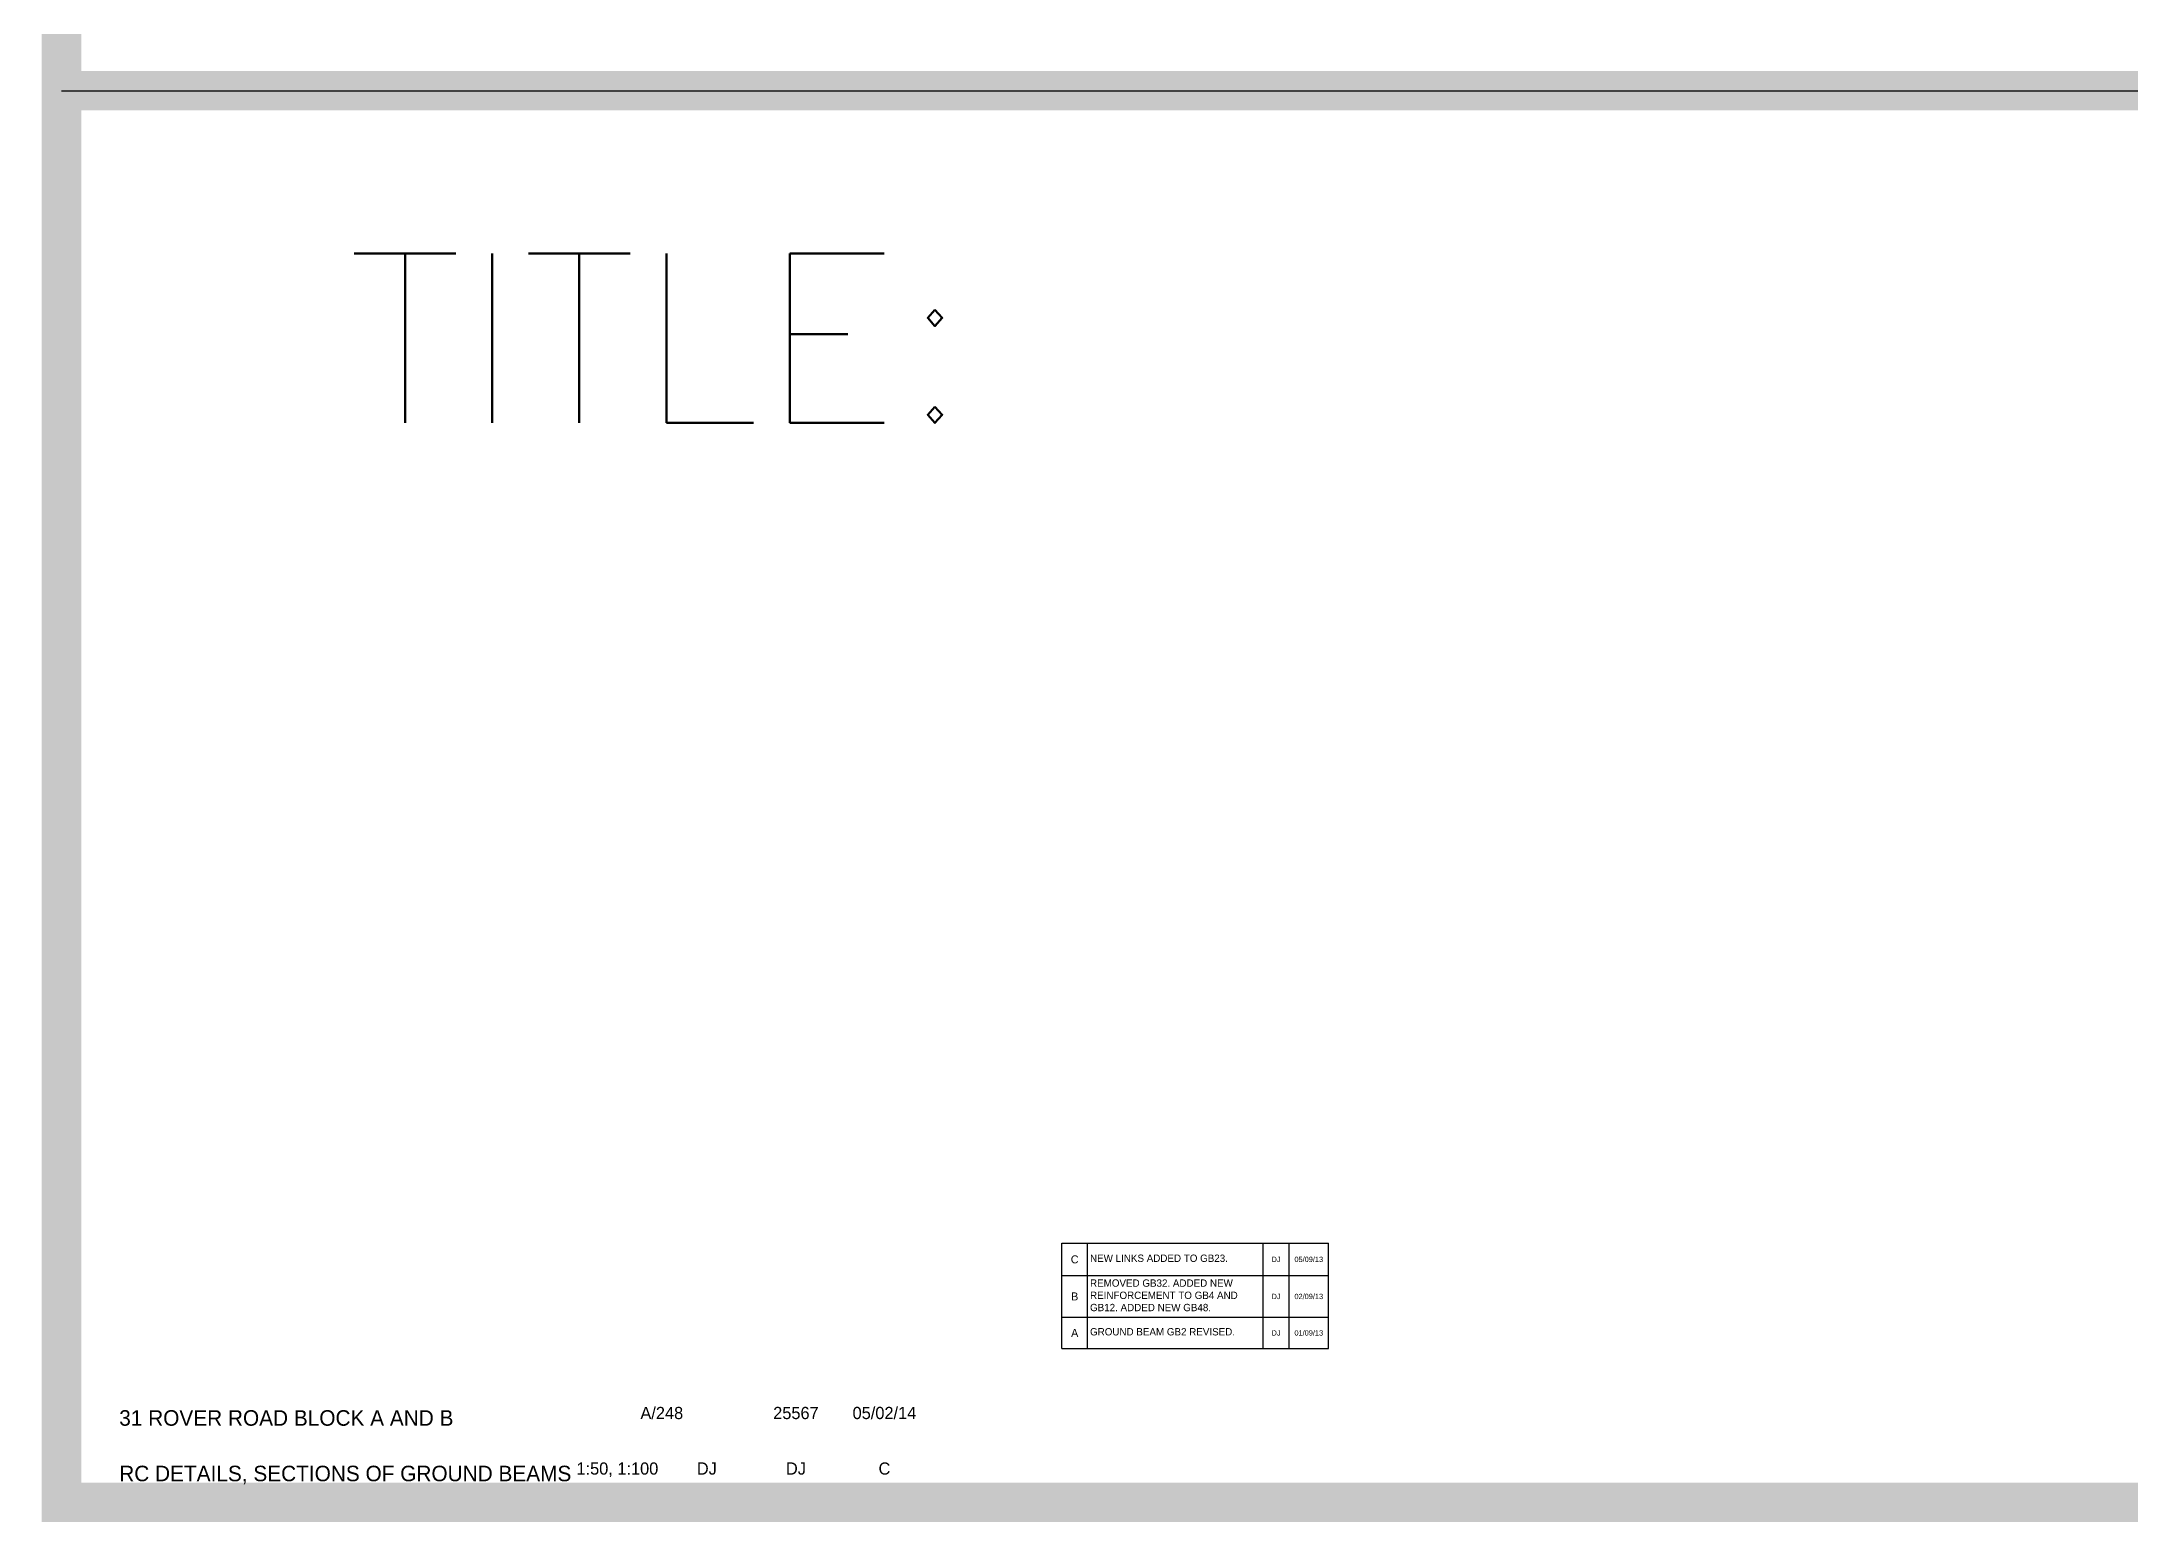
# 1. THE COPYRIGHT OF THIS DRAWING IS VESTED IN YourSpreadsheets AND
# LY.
# Paper-space layout 'Layout1-A horizontal' of a CAD drawing. Header units: millimetres. Extents: x 0 to 267, y 0 to 194.
# Drawn here: x -0.14 to 17.16, y -0.15 to 12.12 of the extents above; entities that cross this region are included whole.
import ezdxf
from ezdxf.enums import TextEntityAlignment as Align

# ---------------------------------------------------------------- set-up
doc = ezdxf.new("R2018")
doc.units = ezdxf.units.MM
doc.header["$LTSCALE"] = 25.4
for name, color, linetype in [('YS-TEXT-MEDIUM', 6, 'Continuous'), ('YS-TEXT-SMALL', 2, 'Continuous'), ('YS-TITLEBLOCK-BORDERS', 154, 'Continuous'), ('YS-TITLEBLOCK-TEXT-NONEDITABLE', 154, 'Continuous')]:
    doc.layers.add(name, color=color, linetype=linetype)
doc.styles.add('ROMANS', font='romans.shx')
doc.styles.add('YS TEXT', font='')
doc.styles.get('YS TEXT').set_extended_font_data('Century Gothic')

# ---------------------------------------------------------------- blocks, each defined once
blk = doc.blocks.new('*U20')
at = {"layer": 'YS-TITLEBLOCK-BORDERS'}
for points in [[(0, 0.479), (4.092, 0.479)], [(0, 0), (0, 0.479)], [(0.393, 0), (0.393, 0.479)], [(3.086, 0), (3.086, 0.479)], [(3.484, 0), (3.484, 0.479)], [(4.092, 0), (4.092, 0.479)], [(0, 0), (4.092, 0)]]:
    blk.add_lwpolyline(points, dxfattribs=at)
at = {"layer": 'YS-TEXT-SMALL', "style": 'YS TEXT'}
blk.add_attdef('DESCRIPTION', text='', height=0.113, dxfattribs=at).set_placement((0.432, 0.256), align=Align.MIDDLE_LEFT)
for tag, height, p in [('rev', 0.123, (0.197, 0.24)), ('by', 0.0818, (3.285, 0.24)), ('date', 0.0818, (3.788, 0.24))]:
    blk.add_attdef(tag, text='', height=height, dxfattribs=at).set_placement(p, align=Align.MIDDLE_CENTER)
blk = doc.blocks.new('*U24')
at = {"layer": 'YS-TITLEBLOCK-BORDERS'}
for points in [[(0, 0.639), (4.092, 0.639)], [(0, 0), (0, 0.639)], [(0.393, 0), (0.393, 0.639)], [(3.086, 0), (3.086, 0.639)], [(3.484, 0), (3.484, 0.639)], [(4.092, 0), (4.092, 0.639)], [(0, 0), (4.092, 0)]]:
    blk.add_lwpolyline(points, dxfattribs=at)
at = {"layer": 'YS-TEXT-SMALL', "style": 'YS TEXT'}
for tag, height, p in [('rev', 0.123, (0.197, 0.32)), ('by', 0.0818, (3.285, 0.32)), ('date', 0.0818, (3.788, 0.32))]:
    blk.add_attdef(tag, text='', height=height, dxfattribs=at).set_placement(p, align=Align.MIDDLE_CENTER)
blk.add_attdef('DESCRIPTION', text='', height=0.113, dxfattribs=at).set_placement((0.432, 0.336), align=Align.MIDDLE_LEFT)
blk = doc.blocks.new('*U21')
at = {"layer": 'YS-TITLEBLOCK-BORDERS'}
for points in [[(0, 0.499), (4.092, 0.499)], [(0, 0), (0, 0.499)], [(0.393, 0), (0.393, 0.499)], [(3.086, 0), (3.086, 0.499)], [(3.484, 0), (3.484, 0.499)], [(4.092, 0), (4.092, 0.499)], [(0, 0), (4.092, 0)]]:
    blk.add_lwpolyline(points, dxfattribs=at)
at = {"layer": 'YS-TEXT-SMALL', "style": 'YS TEXT'}
blk.add_attdef('DESCRIPTION', text='', height=0.113, dxfattribs=at).set_placement((0.432, 0.266), align=Align.MIDDLE_LEFT)
for tag, height, p in [('rev', 0.123, (0.197, 0.249)), ('by', 0.0818, (3.285, 0.249)), ('date', 0.0818, (3.788, 0.249))]:
    blk.add_attdef(tag, text='', height=height, dxfattribs=at).set_placement(p, align=Align.MIDDLE_CENTER)
blk = doc.blocks.new('A Horizontal')
at = {"layer": 'YS-TITLEBLOCK-BORDERS', "linetype": 'Continuous'}
blk.add_line((0, 11.693), (182.365, 11.693), dxfattribs=at)
at = {"layer": 'YS-TITLEBLOCK-BORDERS', "linetype": 'Continuous', "const_width": 0.327}
blk.add_lwpolyline([(266.592, 193.578), (266.592, 0), (0, 0), (0, 193.578)], close=True, dxfattribs=at)
blk.add_lwpolyline([(0, 11.693), (182.365, 11.693)], dxfattribs=at)
at = {"layer": 'YS-TEXT-MEDIUM', "style": 'YS TEXT'}
for tag, p in [('drawing_number', (126.296, 17.539)), ('project_number', (154.5, 17.539)), ('date', (173.118, 17.539)), ('scale', (116.929, 5.846)), ('drawn', (135.762, 5.846)), ('checked', (154.5, 5.846)), ('revision', (173.118, 5.846))]:
    blk.add_attdef(tag, text='', height=2.572, dxfattribs=at).set_placement(p, align=Align.CENTER)
for tag, p in [('site-single-line', (12.143, 16.147)), ('title-single-line', (12.143, 4.455))]:
    blk.add_attdef(tag, p, '', height=3.274, dxfattribs=at)
at = {"layer": 'YS-TITLEBLOCK-TEXT-NONEDITABLE', "linetype": 'Continuous', "insert": (2.364, 10.345), "char_height": 1.4031, "width": 21.14696, "attachment_point": 1, "style": 'ROMANS'}
blk.add_mtext('TITLE:', dxfattribs=at)

psp = doc.layouts.new('Layout1-A horizontal')

# ---------------------------------------------------------------- block references
ref = psp.add_blockref('A Horizontal', (0.028, 0.018))
ref.add_attrib('revision', 'C', dxfattribs={"layer": 'YS-TEXT-MEDIUM', "height": 0.101, "style": 'YS TEXT'}).set_placement((6.844, 0.248), align=Align.CENTER)
ref.add_attrib('checked', 'DJ', dxfattribs={"layer": 'YS-TEXT-MEDIUM', "height": 0.1013, "style": 'YS TEXT'}).set_placement((6.111, 0.248), align=Align.CENTER)
ref.add_attrib('drawn', 'DJ', dxfattribs={"layer": 'YS-TEXT-MEDIUM', "height": 0.1013, "style": 'YS TEXT'}).set_placement((5.373, 0.248), align=Align.CENTER)
ref.add_attrib('scale', '1:50, 1:100', dxfattribs={"layer": 'YS-TEXT-MEDIUM', "height": 0.10127, "style": 'YS TEXT'}).set_placement((4.632, 0.248), align=Align.CENTER)
ref.add_attrib('date', '05/02/14', dxfattribs={"layer": 'YS-TEXT-MEDIUM', "height": 0.1013, "style": 'YS TEXT'}).set_placement((6.844, 0.708), align=Align.CENTER)
ref.add_attrib('project_number', '25567', dxfattribs={"layer": 'YS-TEXT-MEDIUM', "height": 0.1013, "style": 'YS TEXT'}).set_placement((6.111, 0.708), align=Align.CENTER)
ref.add_attrib('drawing_number', 'A/248', dxfattribs={"layer": 'YS-TEXT-MEDIUM', "height": 0.1013, "style": 'YS TEXT'}).set_placement((5, 0.708), align=Align.CENTER)
ref.add_attrib('title-single-line', 'RC DETAILS, SECTIONS OF GROUND BEAMS', (0.506, 0.193), dxfattribs={"layer": 'YS-TEXT-MEDIUM', "height": 0.1289, "style": 'YS TEXT'})
ref.add_attrib('site-single-line', '31 ROVER ROAD BLOCK A AND B', (0.506, 0.653), dxfattribs={"layer": 'YS-TEXT-MEDIUM', "height": 0.1289, "style": 'YS TEXT'})
ref = psp.add_blockref('*U21', (8.314, 1.897), dxfattribs=dict(xscale=0.5399370977654608, yscale=0.5399370977654608, zscale=0.5399370977654608))
ref.add_attrib('rev', 'C', dxfattribs={"layer": 'YS-TEXT-SMALL', "height": 0.0663, "style": 'YS TEXT'}).set_placement((8.42, 2.031), align=Align.MIDDLE_CENTER)
lines = psp.add_mtext('NEW LINKS ADDED TO GB23.', dxfattribs={"layer": 'YS-TEXT-SMALL', "insert": (8.547, 2.04), "char_height": 0.06076, "width": 1.39367, "attachment_point": 4, "style": 'YS TEXT'})
ref.add_attrib('DESCRIPTION', '', (8.547, 2.04)).embed_mtext(lines)
ref.add_attrib('by', 'DJ', dxfattribs={"layer": 'YS-TEXT-SMALL', "height": 0.0442, "style": 'YS TEXT'}).set_placement((10.088, 2.031), align=Align.MIDDLE_CENTER)
ref.add_attrib('date', '05/09/13', dxfattribs={"layer": 'YS-TEXT-SMALL', "height": 0.0442, "style": 'YS TEXT'}).set_placement((10.359, 2.031), align=Align.MIDDLE_CENTER)
ref = psp.add_blockref('*U24', (8.314, 1.552), dxfattribs=dict(xscale=0.5399370977654608, yscale=0.5399370977654608, zscale=0.5399370977654608))
ref.add_attrib('rev', 'B', dxfattribs={"layer": 'YS-TEXT-SMALL', "height": 0.0663, "style": 'YS TEXT'}).set_placement((8.42, 1.724), align=Align.MIDDLE_CENTER)
lines = psp.add_mtext('REMOVED GB32. ADDED NEW REINFORCEMENT TO GB4 AND GB12. ADDED NEW GB48.', dxfattribs={"layer": 'YS-TEXT-SMALL', "insert": (8.547, 1.733), "char_height": 0.06076, "width": 1.39367, "attachment_point": 4, "style": 'YS TEXT'})
ref.add_attrib('DESCRIPTION', '', (8.547, 1.733)).embed_mtext(lines)
ref.add_attrib('by', 'DJ', dxfattribs={"layer": 'YS-TEXT-SMALL', "height": 0.0442, "style": 'YS TEXT'}).set_placement((10.088, 1.724), align=Align.MIDDLE_CENTER)
ref.add_attrib('date', '02/09/13', dxfattribs={"layer": 'YS-TEXT-SMALL', "height": 0.0442, "style": 'YS TEXT'}).set_placement((10.359, 1.724), align=Align.MIDDLE_CENTER)
ref = psp.add_blockref('*U20', (8.314, 1.293), dxfattribs=dict(xscale=0.5399370977654608, yscale=0.5399370977654608, zscale=0.5399370977654608))
ref.add_attrib('rev', 'A', dxfattribs={"layer": 'YS-TEXT-SMALL', "height": 0.0663, "style": 'YS TEXT'}).set_placement((8.42, 1.422), align=Align.MIDDLE_CENTER)
lines = psp.add_mtext('GROUND BEAM GB2 REVISED.', dxfattribs={"layer": 'YS-TEXT-SMALL', "insert": (8.547, 1.431), "char_height": 0.06076, "width": 1.39367, "attachment_point": 4, "style": 'YS TEXT'})
ref.add_attrib('DESCRIPTION', '', (8.547, 1.431)).embed_mtext(lines)
ref.add_attrib('by', 'DJ', dxfattribs={"layer": 'YS-TEXT-SMALL', "height": 0.0442, "style": 'YS TEXT'}).set_placement((10.088, 1.422), align=Align.MIDDLE_CENTER)
ref.add_attrib('date', '01/09/13', dxfattribs={"layer": 'YS-TEXT-SMALL', "height": 0.0442, "style": 'YS TEXT'}).set_placement((10.359, 1.422), align=Align.MIDDLE_CENTER)

doc.saveas('drawing.dxf')
